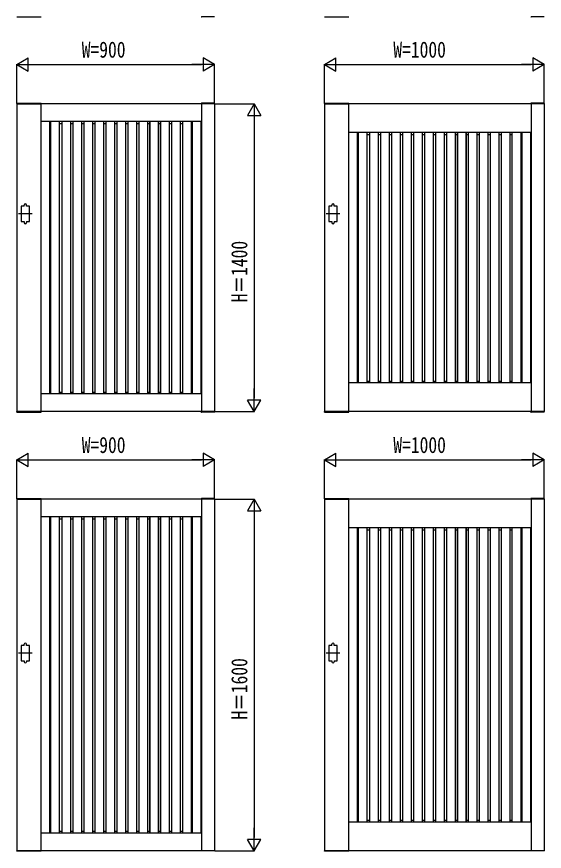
# Model space of a CAD drawing. Units: millimetres, scale not verified. Extents: x -10512 to 10512, y -7425 to 7425.
# Drawn here: x 237 to 2638, y -715 to 3085 of the extents above; entities that cross this region are included whole.
import ezdxf
from ezdxf.enums import TextEntityAlignment as Align

# ---------------------------------------------------------------- set-up
doc = ezdxf.new("R2010")
doc.units = ezdxf.units.MM
doc.header["$LTSCALE"] = 30
doc.layers.add('0-2_YKK_A1', color=4, linetype='Continuous')
doc.layers.add('0-3_YKK_D', color=6, linetype='Continuous')
doc.styles.add('ＭＳ ゴシック', font='')
doc.styles.get('ＭＳ ゴシック').set_extended_font_data('MS Gothic')

msp = doc.modelspace()

# ---------------------------------------------------------------- linework, layer by layer
at = {"layer": '0-2_YKK_A1'}
for p, q in [((238.18, 3084), (346.92, 3084)), ((1136.92, 3084), (1078.18, 3084)), ((1638.18, 3084), (1746.92, 3084)), ((2636.92, 3084), (2578.18, 3084)), ((237.18, 2690.05), (237.05, 2687.5)), ((237.05, 2687.5), (348.05, 2687.5)), ((237.55, 2687.5), (237.55, 1287.5)), ((1137.55, 2687.5), (237.55, 2687.5)), ((238.18, 2691), (346.92, 2691)), ((347.55, 2687.5), (347.55, 1287.5)), ((347.92, 2690.05), (348.05, 2687.5)), ((1077.18, 2690.05), (1077.05, 2687.5)), ((1138.05, 2687.5), (1077.05, 2687.5)), ((1077.55, 2687.5), (1077.55, 1287.5)), ((1136.92, 2691), (1078.18, 2691)), ((1137.55, 2687.5), (1137.55, 1287.5)), ((1137.92, 2690.05), (1138.05, 2687.5)), ((1637.18, 2690.05), (1637.05, 2687.5)), ((1637.05, 2687.5), (1748.05, 2687.5)), ((1637.55, 2687.5), (1637.55, 1287.5)), ((2637.55, 2687.5), (1637.55, 2687.5)), ((1638.18, 2691), (1746.92, 2691)), ((1747.55, 2687.5), (1747.55, 1287.5)), ((1747.92, 2690.05), (1748.05, 2687.5)), ((2577.18, 2690.05), (2577.05, 2687.5)), ((2638.05, 2687.5), (2577.05, 2687.5)), ((2577.55, 2687.5), (2577.55, 1287.5)), ((2636.92, 2691), (2578.18, 2691)), ((2637.55, 2687.5), (2637.55, 1287.5)), ((2637.92, 2690.05), (2638.05, 2687.5)), ((1077.55, 2607.5), (347.55, 2607.5)), ((347.55, 2598.4), (348.35, 2598.4)), ((348.35, 1367.5), (348.35, 2607.5)), ((388.35, 1367.5), (388.35, 2607.5)), ((388.35, 2598.4), (392.55, 2598.4)), ((392.55, 1367.5), (392.55, 2607.5)), ((432.55, 1367.5), (432.55, 2607.5)), ((432.55, 2598.4), (442.55, 2598.4)), ((442.55, 2607.5), (442.55, 1367.5)), ((482.55, 2607.5), (482.55, 1367.5)), ((482.55, 2598.4), (492.55, 2598.4)), ((492.55, 2607.5), (492.55, 1367.5)), ((532.55, 2607.5), (532.55, 1367.5)), ((532.55, 2598.4), (542.55, 2598.4)), ((542.55, 2607.5), (542.55, 1367.5)), ((582.55, 2607.5), (582.55, 1367.5)), ((582.55, 2598.4), (592.55, 2598.4)), ((592.55, 2607.5), (592.55, 1367.5)), ((632.55, 2607.5), (632.55, 1367.5)), ((632.55, 2598.4), (642.55, 2598.4)), ((642.55, 2607.5), (642.55, 1367.5)), ((682.55, 2607.5), (682.55, 1367.5)), ((682.55, 2598.4), (692.55, 2598.4)), ((692.55, 2607.5), (692.55, 1367.5)), ((732.55, 2607.5), (732.55, 1367.5)), ((732.55, 2598.4), (742.55, 2598.4)), ((742.55, 2607.5), (742.55, 1367.5)), ((782.55, 2607.5), (782.55, 1367.5)), ((782.55, 2598.4), (792.55, 2598.4)), ((792.55, 2607.5), (792.55, 1367.5)), ((832.55, 2607.5), (832.55, 1367.5)), ((832.55, 2598.4), (842.55, 2598.4)), ((842.55, 2607.5), (842.55, 1367.5)), ((842.55, 1367.5), (842.55, 2607.5)), ((882.55, 2607.5), (882.55, 1367.5)), ((882.55, 1367.5), (882.55, 2607.5)), ((882.55, 2598.4), (892.55, 2598.4)), ((892.55, 1367.5), (892.55, 2607.5)), ((932.55, 1367.5), (932.55, 2607.5)), ((932.55, 2598.4), (942.55, 2598.4)), ((942.55, 1367.5), (942.55, 2607.5)), ((982.55, 1367.5), (982.55, 2607.5)), ((982.55, 2598.4), (992.55, 2598.4)), ((992.55, 1367.5), (992.55, 2607.5)), ((1032.55, 1367.5), (1032.55, 2607.5)), ((1032.55, 2598.4), (1036.75, 2598.4)), ((1036.75, 1367.5), (1036.75, 2607.5)), ((1076.75, 1367.5), (1076.75, 2607.5)), ((1076.75, 2598.4), (1077.55, 2598.4)), ((2577.55, 2557.5), (1747.55, 2557.5)), ((1747.55, 2548.4), (1748.35, 2548.4)), ((1748.35, 1417.5), (1748.35, 2557.5)), ((1788.35, 1417.5), (1788.35, 2557.5)), ((1788.35, 2548.4), (1792.55, 2548.4)), ((1792.55, 1417.5), (1792.55, 2557.5)), ((1832.55, 1417.5), (1832.55, 2557.5)), ((1832.55, 2548.4), (1842.55, 2548.4)), ((1842.55, 2557.5), (1842.55, 1417.5)), ((1882.55, 2557.5), (1882.55, 1417.5)), ((1882.55, 2548.4), (1892.55, 2548.4)), ((1892.55, 2557.5), (1892.55, 1417.5)), ((1932.55, 2557.5), (1932.55, 1417.5)), ((1932.55, 2548.4), (1942.55, 2548.4)), ((1942.55, 2557.5), (1942.55, 1417.5)), ((1982.55, 2557.5), (1982.55, 1417.5)), ((1982.55, 2548.4), (1992.55, 2548.4)), ((1992.55, 2557.5), (1992.55, 1417.5)), ((2032.55, 2557.5), (2032.55, 1417.5)), ((2032.55, 2548.4), (2042.55, 2548.4)), ((2042.55, 2557.5), (2042.55, 1417.5)), ((2082.55, 2557.5), (2082.55, 1417.5)), ((2082.55, 2548.4), (2092.55, 2548.4)), ((2092.55, 2557.5), (2092.55, 1417.5)), ((2132.55, 2557.5), (2132.55, 1417.5)), ((2132.55, 2548.4), (2142.55, 2548.4)), ((2142.55, 2557.5), (2142.55, 1417.5)), ((2182.55, 2557.5), (2182.55, 1417.5)), ((2182.55, 2548.4), (2192.55, 2548.4)), ((2192.55, 2557.5), (2192.55, 1417.5)), ((2232.55, 2557.5), (2232.55, 1417.5)), ((2232.55, 2548.4), (2242.55, 2548.4)), ((2242.55, 2557.5), (2242.55, 1417.5)), ((2242.55, 1417.5), (2242.55, 2557.5)), ((2282.55, 2557.5), (2282.55, 1417.5)), ((2282.55, 1417.5), (2282.55, 2557.5)), ((2282.55, 2548.4), (2292.55, 2548.4)), ((2292.55, 1417.5), (2292.55, 2557.5)), ((2332.55, 1417.5), (2332.55, 2557.5)), ((2332.55, 2548.4), (2342.55, 2548.4)), ((2342.55, 1417.5), (2342.55, 2557.5)), ((2382.55, 1417.5), (2382.55, 2557.5)), ((2382.55, 2548.4), (2392.55, 2548.4)), ((2392.55, 1417.5), (2392.55, 2557.5)), ((2432.55, 1417.5), (2432.55, 2557.5)), ((2432.55, 2548.4), (2442.55, 2548.4)), ((2442.55, 1417.5), (2442.55, 2557.5)), ((2482.55, 1417.5), (2482.55, 2557.5)), ((2482.55, 2548.4), (2492.55, 2548.4)), ((2492.55, 1417.5), (2492.55, 2557.5)), ((2532.55, 1417.5), (2532.55, 2557.5)), ((2532.55, 2548.4), (2536.75, 2548.4)), ((2536.75, 1417.5), (2536.75, 2557.5)), ((2576.75, 1417.5), (2576.75, 2557.5)), ((2576.75, 2548.4), (2577.55, 2548.4)), ((271.55, 2222.5), (271.55, 2227.5)), ((281.55, 2222.5), (281.55, 2227.5)), ((1671.55, 2222.5), (1671.55, 2227.5)), ((1681.55, 2222.5), (1681.55, 2227.5)), ((308.05, 2187.5), (245.05, 2187.5)), ((1708.05, 2187.5), (1645.05, 2187.5)), ((271.55, 2152.5), (271.55, 2147.5)), ((281.55, 2152.5), (281.55, 2147.5)), ((1671.55, 2152.5), (1671.55, 2147.5)), ((1681.55, 2152.5), (1681.55, 2147.5)), ((1747.55, 1426), (1748.35, 1426)), ((2577.55, 1417.5), (1747.55, 1417.5)), ((1788.35, 1426), (1792.55, 1426)), ((1832.55, 1426), (1842.55, 1426)), ((1882.55, 1426), (1892.55, 1426)), ((1932.55, 1426), (1942.55, 1426)), ((1982.55, 1426), (1992.55, 1426)), ((2032.55, 1426), (2042.55, 1426)), ((2082.55, 1426), (2092.55, 1426)), ((2132.55, 1426), (2142.55, 1426)), ((2182.55, 1426), (2192.55, 1426)), ((2232.55, 1426), (2242.55, 1426)), ((2282.55, 1426), (2292.55, 1426)), ((2332.55, 1426), (2342.55, 1426)), ((2382.55, 1426), (2392.55, 1426)), ((2432.55, 1426), (2442.55, 1426)), ((2482.55, 1426), (2492.55, 1426)), ((2532.55, 1426), (2536.75, 1426)), ((2576.75, 1426), (2577.55, 1426)), ((347.55, 1376), (348.35, 1376)), ((388.35, 1376), (392.55, 1376)), ((432.55, 1376), (442.55, 1376)), ((482.55, 1376), (492.55, 1376)), ((532.55, 1376), (542.55, 1376)), ((582.55, 1376), (592.55, 1376)), ((632.55, 1376), (642.55, 1376)), ((682.55, 1376), (692.55, 1376)), ((732.55, 1376), (742.55, 1376)), ((782.55, 1376), (792.55, 1376)), ((832.55, 1376), (842.55, 1376)), ((882.55, 1376), (892.55, 1376)), ((932.55, 1376), (942.55, 1376)), ((982.55, 1376), (992.55, 1376)), ((1032.55, 1376), (1036.75, 1376)), ((1076.75, 1376), (1077.55, 1376)), ((1077.55, 1367.5), (347.55, 1367.5)), ((237.05, 1287.5), (348.05, 1287.5)), ((237.18, 1284.95), (237.05, 1287.5)), ((1137.55, 1287.5), (237.55, 1287.5)), ((238.18, 1284), (346.92, 1284)), ((347.92, 1284.95), (348.05, 1287.5)), ((1138.05, 1287.5), (1077.05, 1287.5)), ((1077.18, 1284.95), (1077.05, 1287.5)), ((1136.92, 1284), (1078.18, 1284)), ((1137.92, 1284.95), (1138.05, 1287.5)), ((1637.05, 1287.5), (1748.05, 1287.5)), ((1637.18, 1284.95), (1637.05, 1287.5)), ((2637.55, 1287.5), (1637.55, 1287.5)), ((1638.18, 1284), (1746.92, 1284)), ((1747.92, 1284.95), (1748.05, 1287.5)), ((2638.05, 1287.5), (2577.05, 1287.5)), ((2577.18, 1284.95), (2577.05, 1287.5)), ((2636.92, 1284), (2578.18, 1284)), ((2637.92, 1284.95), (2638.05, 1287.5)), ((237.18, 890.05), (237.05, 887.5)), ((237.05, 887.5), (348.05, 887.5)), ((237.55, 887.5), (237.55, -712.5)), ((1137.55, 887.5), (237.55, 887.5)), ((238.18, 891), (346.92, 891)), ((347.55, 887.5), (347.55, -712.5)), ((347.92, 890.05), (348.05, 887.5)), ((1077.18, 890.05), (1077.05, 887.5)), ((1138.05, 887.5), (1077.05, 887.5)), ((1077.55, 887.5), (1077.55, -712.5)), ((1136.92, 891), (1078.18, 891)), ((1137.55, 887.5), (1137.55, -712.5)), ((1137.92, 890.05), (1138.05, 887.5)), ((1637.18, 890.05), (1637.05, 887.5)), ((1637.05, 887.5), (1748.05, 887.5)), ((1637.55, 887.5), (1637.55, -712.5)), ((2637.55, 887.5), (1637.55, 887.5)), ((1638.18, 891), (1746.92, 891)), ((1747.55, 887.5), (1747.55, -712.5)), ((1747.92, 890.05), (1748.05, 887.5)), ((2577.18, 890.05), (2577.05, 887.5)), ((2638.05, 887.5), (2577.05, 887.5)), ((2577.55, 887.5), (2577.55, -712.5)), ((2636.92, 891), (2578.18, 891)), ((2637.55, 887.5), (2637.55, -712.5)), ((2637.92, 890.05), (2638.05, 887.5)), ((1077.55, 807.5), (347.55, 807.5)), ((347.55, 798.4), (348.35, 798.4)), ((348.35, -632.5), (348.35, 807.5)), ((388.35, -632.5), (388.35, 807.5)), ((388.35, 798.4), (392.55, 798.4)), ((392.55, -632.5), (392.55, 807.5)), ((432.55, -632.5), (432.55, 807.5)), ((432.55, 798.4), (442.55, 798.4)), ((442.55, 807.5), (442.55, -632.5)), ((482.55, 807.5), (482.55, -632.5)), ((482.55, 798.4), (492.55, 798.4)), ((492.55, 807.5), (492.55, -632.5)), ((532.55, 807.5), (532.55, -632.5)), ((532.55, 798.4), (542.55, 798.4)), ((542.55, 807.5), (542.55, -632.5)), ((582.55, 807.5), (582.55, -632.5)), ((582.55, 798.4), (592.55, 798.4)), ((592.55, 807.5), (592.55, -632.5)), ((632.55, 807.5), (632.55, -632.5)), ((632.55, 798.4), (642.55, 798.4)), ((642.55, 807.5), (642.55, -632.5)), ((682.55, 807.5), (682.55, -632.5)), ((682.55, 798.4), (692.55, 798.4)), ((692.55, 807.5), (692.55, -632.5)), ((732.55, 807.5), (732.55, -632.5)), ((732.55, 798.4), (742.55, 798.4)), ((742.55, 807.5), (742.55, -632.5)), ((782.55, 807.5), (782.55, -632.5)), ((782.55, 798.4), (792.55, 798.4)), ((792.55, 807.5), (792.55, -632.5)), ((832.55, 807.5), (832.55, -632.5)), ((832.55, 798.4), (842.55, 798.4)), ((842.55, 807.5), (842.55, -632.5)), ((842.55, -632.5), (842.55, 807.5)), ((882.55, 807.5), (882.55, -632.5)), ((882.55, -632.5), (882.55, 807.5)), ((882.55, 798.4), (892.55, 798.4)), ((892.55, -632.5), (892.55, 807.5)), ((932.55, -632.5), (932.55, 807.5)), ((932.55, 798.4), (942.55, 798.4)), ((942.55, -632.5), (942.55, 807.5)), ((982.55, -632.5), (982.55, 807.5)), ((982.55, 798.4), (992.55, 798.4)), ((992.55, -632.5), (992.55, 807.5)), ((1032.55, -632.5), (1032.55, 807.5)), ((1032.55, 798.4), (1036.75, 798.4)), ((1036.75, -632.5), (1036.75, 807.5)), ((1076.75, -632.5), (1076.75, 807.5)), ((1076.75, 798.4), (1077.55, 798.4)), ((2577.55, 757.5), (1747.55, 757.5)), ((1747.55, 748.4), (1748.35, 748.4)), ((1748.35, -582.5), (1748.35, 757.5)), ((1788.35, -582.5), (1788.35, 757.5)), ((1788.35, 748.4), (1792.55, 748.4)), ((1792.55, -582.5), (1792.55, 757.5)), ((1832.55, -582.5), (1832.55, 757.5)), ((1832.55, 748.4), (1842.55, 748.4)), ((1842.55, 757.5), (1842.55, -582.5)), ((1882.55, 757.5), (1882.55, -582.5)), ((1882.55, 748.4), (1892.55, 748.4)), ((1892.55, 757.5), (1892.55, -582.5)), ((1932.55, 757.5), (1932.55, -582.5)), ((1932.55, 748.4), (1942.55, 748.4)), ((1942.55, 757.5), (1942.55, -582.5)), ((1982.55, 757.5), (1982.55, -582.5)), ((1982.55, 748.4), (1992.55, 748.4)), ((1992.55, 757.5), (1992.55, -582.5)), ((2032.55, 757.5), (2032.55, -582.5)), ((2032.55, 748.4), (2042.55, 748.4)), ((2042.55, 757.5), (2042.55, -582.5)), ((2082.55, 757.5), (2082.55, -582.5)), ((2082.55, 748.4), (2092.55, 748.4)), ((2092.55, 757.5), (2092.55, -582.5)), ((2132.55, 757.5), (2132.55, -582.5)), ((2132.55, 748.4), (2142.55, 748.4)), ((2142.55, 757.5), (2142.55, -582.5)), ((2182.55, 757.5), (2182.55, -582.5)), ((2182.55, 748.4), (2192.55, 748.4)), ((2192.55, 757.5), (2192.55, -582.5)), ((2232.55, 757.5), (2232.55, -582.5)), ((2232.55, 748.4), (2242.55, 748.4)), ((2242.55, 757.5), (2242.55, -582.5)), ((2242.55, -582.5), (2242.55, 757.5)), ((2282.55, 757.5), (2282.55, -582.5)), ((2282.55, -582.5), (2282.55, 757.5)), ((2282.55, 748.4), (2292.55, 748.4)), ((2292.55, -582.5), (2292.55, 757.5)), ((2332.55, -582.5), (2332.55, 757.5)), ((2332.55, 748.4), (2342.55, 748.4)), ((2342.55, -582.5), (2342.55, 757.5)), ((2382.55, -582.5), (2382.55, 757.5)), ((2382.55, 748.4), (2392.55, 748.4)), ((2392.55, -582.5), (2392.55, 757.5)), ((2432.55, -582.5), (2432.55, 757.5)), ((2432.55, 748.4), (2442.55, 748.4)), ((2442.55, -582.5), (2442.55, 757.5)), ((2482.55, -582.5), (2482.55, 757.5)), ((2482.55, 748.4), (2492.55, 748.4)), ((2492.55, -582.5), (2492.55, 757.5)), ((2532.55, -582.5), (2532.55, 757.5)), ((2532.55, 748.4), (2536.75, 748.4)), ((2536.75, -582.5), (2536.75, 757.5)), ((2576.75, -582.5), (2576.75, 757.5)), ((2576.75, 748.4), (2577.55, 748.4)), ((271.55, 222.5), (271.55, 227.5)), ((281.55, 222.5), (281.55, 227.5)), ((1671.55, 222.5), (1671.55, 227.5)), ((1681.55, 222.5), (1681.55, 227.5)), ((308.05, 187.5), (245.05, 187.5)), ((271.55, 152.5), (271.55, 147.5)), ((281.55, 152.5), (281.55, 147.5)), ((1708.05, 187.5), (1645.05, 187.5)), ((1671.55, 152.5), (1671.55, 147.5)), ((1681.55, 152.5), (1681.55, 147.5)), ((1747.55, -574), (1748.35, -574)), ((2577.55, -582.5), (1747.55, -582.5)), ((1788.35, -574), (1792.55, -574)), ((1832.55, -574), (1842.55, -574)), ((1882.55, -574), (1892.55, -574)), ((1932.55, -574), (1942.55, -574)), ((1982.55, -574), (1992.55, -574)), ((2032.55, -574), (2042.55, -574)), ((2082.55, -574), (2092.55, -574)), ((2132.55, -574), (2142.55, -574)), ((2182.55, -574), (2192.55, -574)), ((2232.55, -574), (2242.55, -574)), ((2282.55, -574), (2292.55, -574)), ((2332.55, -574), (2342.55, -574)), ((2382.55, -574), (2392.55, -574)), ((2432.55, -574), (2442.55, -574)), ((2482.55, -574), (2492.55, -574)), ((2532.55, -574), (2536.75, -574)), ((2576.75, -574), (2577.55, -574)), ((347.55, -624), (348.35, -624)), ((1077.55, -632.5), (347.55, -632.5)), ((388.35, -624), (392.55, -624)), ((432.55, -624), (442.55, -624)), ((482.55, -624), (492.55, -624)), ((532.55, -624), (542.55, -624)), ((582.55, -624), (592.55, -624)), ((632.55, -624), (642.55, -624)), ((682.55, -624), (692.55, -624)), ((732.55, -624), (742.55, -624)), ((782.55, -624), (792.55, -624)), ((832.55, -624), (842.55, -624)), ((882.55, -624), (892.55, -624)), ((932.55, -624), (942.55, -624)), ((982.55, -624), (992.55, -624)), ((1032.55, -624), (1036.75, -624)), ((1076.75, -624), (1077.55, -624)), ((237.05, -712.5), (348.05, -712.5)), ((237.18, -715.05), (237.05, -712.5)), ((1137.55, -712.5), (237.55, -712.5)), ((347.92, -715.05), (348.05, -712.5)), ((1138.05, -712.5), (1077.05, -712.5)), ((1077.18, -715.05), (1077.05, -712.5)), ((1137.92, -715.05), (1138.05, -712.5)), ((1637.05, -712.5), (1748.05, -712.5)), ((1637.18, -715.05), (1637.05, -712.5)), ((2637.55, -712.5), (1637.55, -712.5)), ((1747.92, -715.05), (1748.05, -712.5)), ((2638.05, -712.5), (2577.05, -712.5)), ((2577.18, -715.05), (2577.05, -712.5)), ((2637.92, -715.05), (2638.05, -712.5))]:
    msp.add_line(p, q, dxfattribs=at)
for points in [[(271.55, 2222.5), (257.55, 2222.5), (257.55, 2152.5), (271.55, 2152.5)], [(281.55, 2152.5), (295.55, 2152.5), (295.55, 2222.5), (281.55, 2222.5)], [(1671.55, 2222.5), (1657.55, 2222.5), (1657.55, 2152.5), (1671.55, 2152.5)], [(1681.55, 2152.5), (1695.55, 2152.5), (1695.55, 2222.5), (1681.55, 2222.5)], [(271.55, 222.5), (257.55, 222.5), (257.55, 152.5), (271.55, 152.5)], [(281.55, 152.5), (295.55, 152.5), (295.55, 222.5), (281.55, 222.5)], [(1671.55, 222.5), (1657.55, 222.5), (1657.55, 152.5), (1671.55, 152.5)], [(1681.55, 152.5), (1695.55, 152.5), (1695.55, 222.5), (1681.55, 222.5)]]:
    msp.add_lwpolyline(points, dxfattribs=at)
for centre, radius, start, end in [((238.18, 3085), 1, 183, 270), ((346.92, 3085), 1, 270, 357), ((1078.18, 3085), 1, 183, 270), ((1136.92, 3085), 1, 270, 357), ((1638.18, 3085), 1, 183, 270), ((1746.92, 3085), 1, 270, 357), ((2578.18, 3085), 1, 183, 270), ((2636.92, 3085), 1, 270, 357), ((238.18, 2690), 1, 90, 177), ((346.92, 2690), 1, 3, 90), ((1078.18, 2690), 1, 90, 177), ((1136.92, 2690), 1, 3, 90), ((1638.18, 2690), 1, 90, 177), ((1746.92, 2690), 1, 3, 90), ((2578.18, 2690), 1, 90, 177), ((2636.92, 2690), 1, 3, 90), ((276.55, 2227.5), 5, 0, 180), ((1676.55, 2227.5), 5, 0, 180), ((276.55, 2147.5), 5, 180, 0), ((1676.55, 2147.5), 5, 180, 0), ((238.18, 1285), 1, 183, 270), ((346.92, 1285), 1, 270, 357), ((1078.18, 1285), 1, 183, 270), ((1136.92, 1285), 1, 270, 357), ((1638.18, 1285), 1, 183, 270), ((1746.92, 1285), 1, 270, 357), ((2578.18, 1285), 1, 183, 270), ((2636.92, 1285), 1, 270, 357), ((238.18, 890), 1, 90, 177), ((346.92, 890), 1, 3, 90), ((1078.18, 890), 1, 90, 177), ((1136.92, 890), 1, 3, 90), ((1638.18, 890), 1, 90, 177), ((1746.92, 890), 1, 3, 90), ((2578.18, 890), 1, 90, 177), ((2636.92, 890), 1, 3, 90), ((276.55, 227.5), 5, 0, 180), ((1676.55, 227.5), 5, 0, 180), ((276.55, 147.5), 5, 180, 0), ((1676.55, 147.5), 5, 180, 0)]:
    msp.add_arc(centre, radius, start, end, dxfattribs=at)
at = {"layer": '0-3_YKK_D'}
for p, q in [((237.55, 2867.5), (289.51, 2897.5)), ((289.51, 2837.5), (289.51, 2897.5)), ((1137.55, 2867.5), (1085.59, 2897.5)), ((1085.59, 2897.5), (1085.59, 2837.5)), ((1637.55, 2867.5), (1689.51, 2897.5)), ((1689.51, 2837.5), (1689.51, 2897.5)), ((2637.55, 2867.5), (2585.59, 2897.5)), ((2585.59, 2897.5), (2585.59, 2837.5)), ((237.55, 2689.5), (237.55, 2868.5)), ((237.55, 2867.5), (289.51, 2837.5)), ((237.55, 2867.5), (341.47, 2867.5)), ((297.55, 2867.5), (1077.55, 2867.5)), ((1137.55, 2867.5), (1033.63, 2867.5)), ((1137.55, 2867.5), (1085.59, 2837.5)), ((1137.55, 2689.5), (1137.55, 2868.5)), ((1637.55, 2689.5), (1637.55, 2868.5)), ((1637.55, 2867.5), (1689.51, 2837.5)), ((1637.55, 2867.5), (1741.47, 2867.5)), ((1697.55, 2867.5), (2577.55, 2867.5)), ((2637.55, 2867.5), (2533.63, 2867.5)), ((2637.55, 2867.5), (2585.59, 2837.5)), ((2637.55, 2689.5), (2637.55, 2868.5)), ((1139.55, 2687.5), (1318.55, 2687.5)), ((1317.55, 2687.5), (1287.55, 2635.54)), ((1317.55, 2687.5), (1347.55, 2635.54)), ((1317.55, 2687.5), (1317.55, 2583.58)), ((1287.55, 2635.54), (1347.55, 2635.54)), ((1317.55, 2627.5), (1317.55, 1347.5)), ((1317.55, 1287.5), (1317.55, 1391.42)), ((1317.55, 1287.5), (1287.55, 1339.46)), ((1347.55, 1339.46), (1287.55, 1339.46)), ((1317.55, 1287.5), (1347.55, 1339.46)), ((1139.55, 1287.5), (1318.55, 1287.5)), ((237.55, 1067.5), (289.51, 1097.5)), ((237.55, 889.5), (237.55, 1068.5)), ((237.55, 1067.5), (289.51, 1037.5)), ((237.55, 1067.5), (341.47, 1067.5)), ((289.51, 1037.5), (289.51, 1097.5)), ((297.55, 1067.5), (1077.55, 1067.5)), ((1137.55, 1067.5), (1033.63, 1067.5)), ((1137.55, 1067.5), (1085.59, 1097.5)), ((1085.59, 1097.5), (1085.59, 1037.5)), ((1137.55, 1067.5), (1085.59, 1037.5)), ((1137.55, 889.5), (1137.55, 1068.5)), ((1637.55, 1067.5), (1689.51, 1097.5)), ((1637.55, 889.5), (1637.55, 1068.5)), ((1637.55, 1067.5), (1689.51, 1037.5)), ((1637.55, 1067.5), (1741.47, 1067.5)), ((1689.51, 1037.5), (1689.51, 1097.5)), ((1697.55, 1067.5), (2577.55, 1067.5)), ((2637.55, 1067.5), (2533.63, 1067.5)), ((2637.55, 1067.5), (2585.59, 1097.5)), ((2585.59, 1097.5), (2585.59, 1037.5)), ((2637.55, 1067.5), (2585.59, 1037.5)), ((2637.55, 889.5), (2637.55, 1068.5)), ((1139.55, 887.5), (1318.55, 887.5)), ((1317.55, 887.5), (1287.55, 835.54)), ((1317.55, 887.5), (1347.55, 835.54)), ((1317.55, 887.5), (1317.55, 783.58)), ((1287.55, 835.54), (1347.55, 835.54)), ((1317.55, 827.5), (1317.55, -652.5)), ((1317.55, -712.5), (1317.55, -608.58)), ((1317.55, -712.5), (1287.55, -660.54)), ((1347.55, -660.54), (1287.55, -660.54)), ((1317.55, -712.5), (1347.55, -660.54)), ((1139.55, -712.5), (1318.55, -712.5))]:
    msp.add_line(p, q, dxfattribs=at)

# ---------------------------------------------------------------- texts
at = {"layer": '0-3_YKK_D', "style": 'ＭＳ ゴシック', "width": 0.8}
for s, p in [('W=900', (532.88, 2876.5)), ('W=1000', (1950.88, 2876.5)), ('W=900', (532.88, 1076.5)), ('W=1000', (1950.88, 1076.5))]:
    msp.add_text(s, height=73.31, dxfattribs=at).set_placement(p, align=Align.BOTTOM_LEFT)
for s, p in [('H＝1400', (1308.55, 1784.83)), ('H＝1600', (1308.55, -115.17))]:
    msp.add_text(s, height=73.31, rotation=90, dxfattribs=at).set_placement(p, align=Align.BOTTOM_LEFT)

doc.saveas('drawing.dxf')
